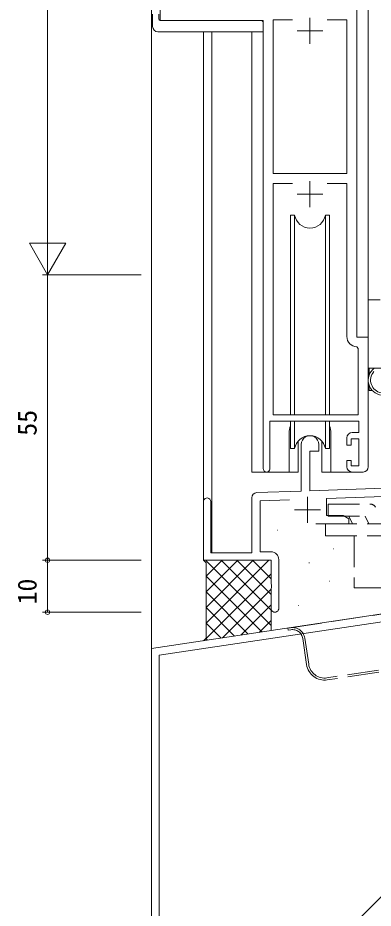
# Model space of a CAD drawing. Units: millimetres, scale not verified. Extents: x -594 to 539, y -420 to 386.
# Drawn here: x -472.4 to -404, y -222.1 to -50.6 of the extents above; entities that cross this region are included whole.
import ezdxf
from ezdxf.enums import TextEntityAlignment as Align

# ---------------------------------------------------------------- set-up
doc = ezdxf.new("R2010")
doc.units = ezdxf.units.MM
doc.header["$LTSCALE"] = 2
doc.linetypes.add('DASHED3', pattern=[4, 3, -1])
for name, color, linetype, lineweight in [('0-3_YKK_11', 7, 'Continuous', 9), ('0-4_YKK_12', 2, 'Continuous', 9), ('0-5_YKK_13', 4, 'Continuous', 9), ('0-7_YKK_D', 6, 'Continuous', 9), ('0-8_YSS_K', 3, 'Continuous', 9), ('0-9_YSS_KE', 3, 'Continuous', 9)]:
    doc.layers.add(name, color=color, linetype=linetype, lineweight=lineweight)
doc.styles.add('ＭＳ ゴシック', font='')
doc.styles.get('ＭＳ ゴシック').set_extended_font_data('MS Gothic')

msp = doc.modelspace()

# ---------------------------------------------------------------- linework, layer by layer
at = {"layer": '0-3_YKK_11'}
for p, q in [((-445.007, -51.096), (-445.007, -26.096)), ((-407.207, -46.096), (-407.207, -112.096)), ((-425.207, -51.096), (-445.007, -51.096)), ((-425.207, -137.446), (-425.207, -51.096)), ((-423.307, -50.996), (-423.307, -80.596)), ((-419.543, -50.996), (-423.307, -50.996)), ((-419.543, -50.996), (-423.307, -50.996)), ((-416.207, -50.596), (-416.207, -55.596)), ((-409.107, -50.996), (-412.871, -50.996)), ((-409.107, -80.596), (-409.107, -50.996)), ((-418.707, -53.096), (-413.707, -53.096)), ((-423.307, -80.596), (-409.107, -80.596)), ((-416.207, -82.096), (-416.207, -87.096)), ((-423.307, -82.496), (-423.307, -127.096)), ((-419.543, -82.496), (-423.307, -82.496)), ((-419.543, -82.496), (-423.307, -82.496)), ((-409.107, -82.496), (-412.871, -82.496)), ((-409.107, -111.996), (-409.107, -82.496)), ((-418.707, -84.596), (-413.707, -84.596)), ((-407.207, -112.096), (-405.007, -112.096)), ((-405.007, -112.096), (-405.007, -137.096)), ((-406.907, -114.294), (-407.194, -113.994)), ((-406.907, -127.096), (-406.907, -114.294)), ((-423.907, -128.296), (-423.907, -137.446)), ((-406.807, -128.296), (-423.907, -128.296)), ((-423.307, -127.096), (-406.907, -127.096)), ((-406.807, -130.496), (-406.807, -128.296)), ((-409.107, -132.896), (-409.107, -131.496)), ((-408.307, -131.696), (-408.307, -132.896)), ((-406.807, -131.696), (-408.307, -131.696)), ((-408.107, -130.496), (-406.807, -130.496)), ((-406.807, -136.896), (-406.807, -131.696)), ((-417.907, -132.796), (-417.907, -141.764)), ((-414.507, -134.096), (-414.507, -132.796)), ((-408.307, -132.896), (-409.107, -132.896)), ((-416.207, -134.096), (-414.507, -134.096)), ((-416.207, -141.705), (-416.207, -134.096)), ((-409.107, -135.896), (-408.307, -135.896)), ((-409.107, -137.096), (-409.107, -135.896)), ((-408.307, -135.896), (-408.307, -136.896)), ((-408.307, -136.896), (-406.807, -136.896)), ((-406.007, -138.096), (-408.107, -138.096)), ((-417.907, -141.764), (-426.442, -142.062)), ((-394.917, -140.961), (-416.207, -141.705)), ((-436.707, -143.796), (-436.707, -155.096)), ((-435.307, -153.696), (-435.307, -143.796)), ((-427.407, -143.062), (-427.407, -153.696)), ((-425.777, -143.67), (-420.14, -143.473)), ((-425.777, -153.466), (-425.777, -143.67)), ((-416.707, -142.896), (-416.707, -147.896)), ((-413.007, -143.224), (-394.86, -142.59)), ((-413.007, -146.466), (-413.007, -143.224)), ((-419.207, -145.396), (-414.207, -145.396)), ((-409.798, -146.466), (-413.007, -146.466)), ((-408.707, -147.096), (-409.798, -146.466)), ((-408.707, -148.096), (-408.707, -147.096)), ((-415.057, -148.096), (-408.707, -148.096)), ((-427.407, -153.696), (-435.307, -153.696)), ((-423.707, -153.466), (-425.777, -153.466)), ((-436.707, -155.096), (-423.707, -155.096)), ((-423.707, -155.096), (-423.707, -159.638)), ((-422.207, -164.346), (-422.207, -154.966)), ((-423.707, -159.638), (-423.587, -159.821)), ((-423.587, -160.371), (-423.707, -160.554)), ((-423.707, -160.554), (-423.707, -164.346)), ((-423.587, -159.821), (-423.587, -160.371))]:
    msp.add_line(p, q, dxfattribs=at)
for centre, radius, start, end in [((-407.107, -111.996), 2, 179.99998, 267.50807), ((-416.207, -132.796), 1.7, 359.99998, 180), ((-408.107, -131.496), 1, 90, 179.99998), ((-408.107, -137.096), 1, 180, 269.99998), ((-406.007, -137.096), 1, 270, 359.99998), ((-424.557, -137.446), 0.65, 179.99998, 0), ((-426.407, -143.062), 1, 91.99997, 179.99998), ((-436.007, -143.796), 0.7, 359.99998, 180), ((-423.707, -154.966), 1.5, 0, 89.99998), ((-422.957, -164.346), 0.75, 179.99998, 0)]:
    msp.add_arc(centre, radius, start, end, dxfattribs=at)
at = {"layer": '0-4_YKK_12'}
for p, q in [((-445.007, 61.591), (-445.007, -51.096)), ((-405.007, 61.591), (-405.007, -112.396)), ((-440.907, -51.096), (-445.007, -51.096)), ((-436.707, -53.283), (-436.707, -143.796)), ((-435.077, -53.283), (-435.077, -153.696)), ((-420.207, -130.596), (-420.207, -138.096)), ((-412.207, -130.596), (-412.207, -138.096)), ((-405.972, -138.096), (-412.207, -138.096))]:
    msp.add_line(p, q, dxfattribs=at)
msp.add_lwpolyline([(-420.207, -138.096), (-427.407, -138.096), (-427.407, -53.283)], dxfattribs=at)
for start, end in [(159.63586, 180), (0, 20.36412)]:
    msp.add_arc((-416.207, -130.596), 4, start, end, dxfattribs=at)
at = {"layer": '0-5_YKK_13'}
for p, q in [((-446.495, -52.283), (-446.495, -49.908)), ((-445.307, -50.796), (-445.307, -49.904)), ((-445.007, -51.096), (-425.707, -51.096)), ((-425.207, -52.283), (-425.207, -51.596)), ((-425.207, -52.283), (-425.207, -53.283)), ((-445.495, -53.283), (-425.207, -53.283)), ((-419.166, -127.096), (-419.166, -88.596)), ((-413.249, -127.096), (-413.249, -88.596)), ((-412.457, -88.596), (-413.249, -88.596)), ((-412.457, -127.096), (-412.457, -88.596)), ((-402.707, -104.896), (-405.003, -104.896)), ((-405.003, -118.096), (-405.003, -104.896)), ((-386.807, -118.096), (-405.003, -118.096)), ((-404.803, -118.096), (-404.803, -119.347)), ((-404.803, -121.486), (-404.803, -122.396)), ((-404.803, -122.396), (-404.223, -122.396)), ((-419.957, -128.296), (-419.957, -133.596)), ((-419.166, -133.596), (-419.166, -128.296)), ((-413.249, -133.596), (-413.249, -128.296)), ((-412.457, -133.596), (-412.457, -128.296)), ((-419.957, -133.596), (-419.166, -133.596)), ((-418.457, -132.112), (-418.457, -138.096)), ((-413.957, -138.096), (-413.957, -132.112)), ((-413.249, -133.596), (-412.457, -133.596)), ((-420.207, -138.096), (-418.457, -138.096)), ((-413.957, -138.096), (-412.207, -138.096))]:
    msp.add_line(p, q, dxfattribs=at)
at = {"layer": '0-5_YKK_13', "linetype": 'DASHED3'}
for p, q in [((-412.707, -146.596), (-412.707, -144.296)), ((-412.707, -144.296), (-404.523, -144.296)), ((-412.707, -146.596), (-405.572, -146.596)), ((-408.008, -148.096), (-408.707, -146.596)), ((-404.873, -148.096), (-405.572, -146.596)), ((-413.207, -150.396), (-413.207, -148.096)), ((-413.207, -148.096), (-378.932, -148.096)), ((-413.207, -150.396), (-378.207, -150.396)), ((-407.707, -150.396), (-407.707, -160.396)), ((-407.707, -160.396), (-387.707, -160.396)), ((-420.382, -168.551), (-419.888, -168.477)), ((-416.857, -175.202), (-417.613, -170.158)), ((-416.461, -175.143), (-417.218, -170.099)), ((-403.046, -176.265), (-412.936, -177.748)), ((-402.987, -176.661), (-412.877, -178.144))]:
    msp.add_line(p, q, dxfattribs=at)
at = {"layer": '0-5_YKK_13'}
msp.add_lwpolyline([(-419.166, -88.596), (-419.957, -88.596), (-419.957, -127.096)], dxfattribs=at)
at = {"layer": '0-5_YKK_13', "linetype": 'DASHED3'}
msp.add_lwpolyline([(-420.382, -168.551), (-420.442, -168.156), (-419.947, -168.082), (-373.467, -161.11)], dxfattribs=at)
at = {"layer": '0-5_YKK_13'}
for centre, radius, start, end in [((-445.007, -50.796), 0.3, 180, 270), ((-425.707, -51.596), 0.5, 0, 90), ((-445.495, -52.283), 1, 180, 269.99489), ((-416.207, -88.096), 3, 189.59798, 350.40582), ((-402.123, -120.417), 2.885, 126.45192, 263.90388), ((-402.038, -120.383), 2.504, 139.45805, 259.25217), ((-416.207, -134.096), 3, 9.59416, 170.4066)]:
    msp.add_arc(centre, radius, start, end, dxfattribs=at)
at = {"layer": '0-5_YKK_13', "linetype": 'DASHED3'}
for centre, radius, start, end in [((-404.523, -145.296), 1, 24.99483, 90), ((-419.591, -170.455), 2.4, 8.53, 98.53), ((-419.591, -170.455), 2, 8.53, 98.53), ((-413.396, -174.683), 3.5, 188.53, 278.53), ((-413.396, -174.683), 3.1, 188.53, 278.53)]:
    msp.add_arc(centre, radius, start, end, dxfattribs=at)
at = {"layer": '0-7_YKK_D'}
for p, q in [((-466.707, 202.272), (-466.707, -93.096)), ((-466.707, -100.096), (-466.707, -87.971)), ((-463.207, -94.034), (-470.207, -94.034)), ((-466.707, -100.096), (-470.207, -94.034)), ((-466.707, -100.096), (-463.207, -94.034)), ((-448.707, -100.096), (-467.707, -100.096)), ((-448.707, -100.096), (-467.707, -100.096)), ((-466.707, -100.096), (-466.707, -155.096)), ((-448.707, -155.096), (-467.707, -155.096)), ((-448.707, -155.096), (-467.707, -155.096)), ((-466.707, -155.096), (-466.707, -165.096)), ((-448.707, -165.096), (-467.707, -165.096))]:
    msp.add_line(p, q, dxfattribs=at)
for centre in [(-466.707, -155.096), (-466.707, -155.096), (-466.707, -165.096)]:
    msp.add_circle(centre, 0.425, dxfattribs=at)
at = {"layer": '0-8_YSS_K'}
for p, q in [((-446.707, 61.591), (-446.707, -172.096)), ((-422.54, -149.274), (-422.44, -149.274)), ((-411.694, -152.913), (-411.594, -152.913)), ((-436.707, -155.096), (-436.207, -155.596)), ((-436.207, -155.191), (-436.113, -155.096)), ((-436.207, -158.191), (-433.113, -155.096)), ((-436.207, -161.191), (-430.113, -155.096)), ((-436.207, -164.19), (-427.113, -155.096)), ((-436.207, -167.191), (-424.113, -155.096)), ((-423.707, -167.691), (-436.207, -155.191)), ((-436.207, -155.596), (-436.207, -170.096)), ((-423.707, -164.691), (-433.302, -155.096)), ((-423.707, -161.691), (-430.302, -155.096)), ((-423.707, -158.691), (-427.302, -155.096)), ((-416.42, -155.622), (-416.32, -155.622)), ((-436.596, -170.579), (-423.707, -157.691)), ((-348.207, -158.838), (-445.207, -173.388)), ((-425.485, -168.913), (-436.207, -158.191)), ((-412.473, -159.12), (-412.373, -159.12)), ((-428.094, -169.304), (-436.207, -161.191)), ((-433.066, -170.05), (-423.707, -160.691)), ((-430.703, -169.695), (-436.207, -164.19)), ((-429.537, -169.52), (-423.707, -163.691)), ((-423.707, -164.346), (-423.707, -168.646)), ((-418.439, -163.842), (-418.339, -163.842)), ((-348.207, -165.601), (-445.207, -262.601)), ((-433.311, -170.086), (-436.207, -167.191)), ((-426.008, -168.991), (-423.707, -166.691)), ((-436.207, -170.096), (-436.707, -170.596)), ((-435.92, -170.478), (-436.255, -170.143)), ((-445.207, -173.388), (-445.207, -271.596))]:
    msp.add_line(p, q, dxfattribs=at)
at = {"layer": '0-9_YSS_KE'}
for p, q in [((-346.707, -157.096), (-446.707, -172.096)), ((-446.707, -172.096), (-446.707, -270.096))]:
    msp.add_line(p, q, dxfattribs=at)

# ---------------------------------------------------------------- texts
at = {"layer": '0-7_YKK_D', "color": 4, "style": 'ＭＳ ゴシック'}
for s, p in [('55', (-467.707, -131.116)), ('10', (-467.707, -163.616))]:
    msp.add_text(s, height=3.666, rotation=90, dxfattribs=at).set_placement(p, align=Align.BOTTOM_LEFT)

doc.saveas('drawing.dxf')
